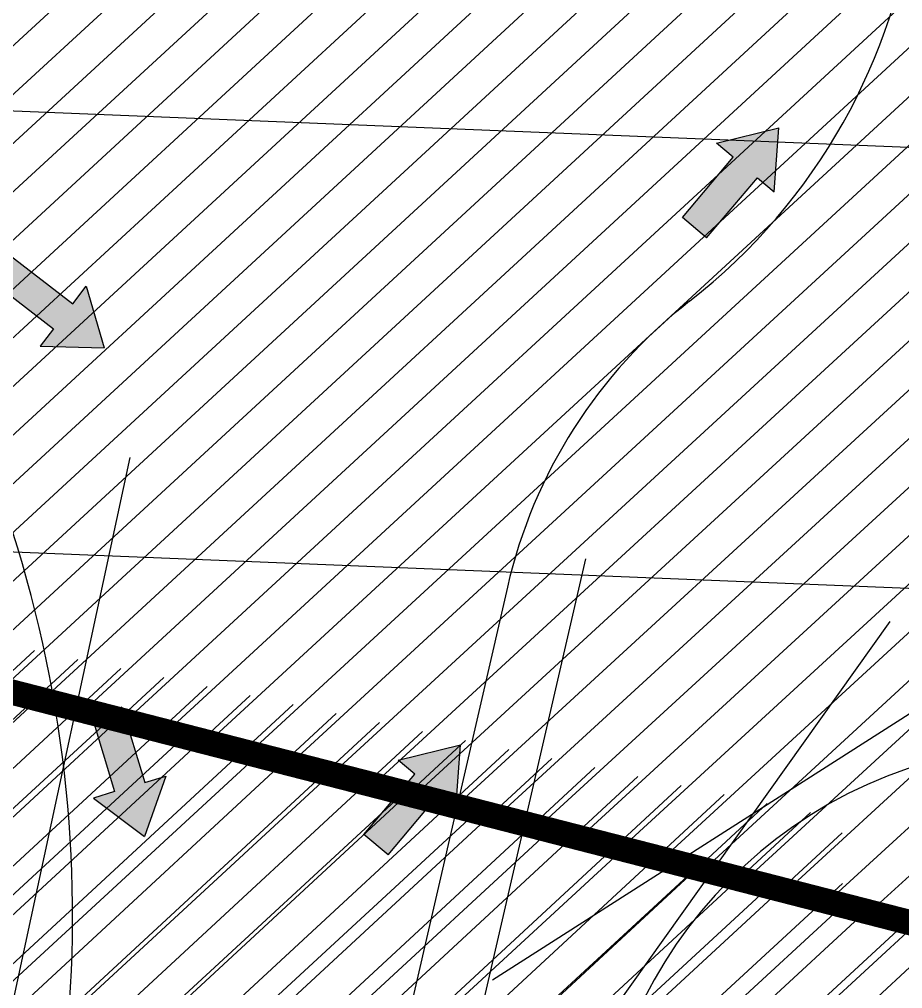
# Model space of a CAD drawing. Extents: x -678889171 to 586587, y -792238163 to 335485.
# Drawn here: x -678751703 to -678734278, y -792149565 to -792130438 of the extents above; entities that cross this region are included whole.
import ezdxf
from ezdxf.enums import TextEntityAlignment as Align

# ---------------------------------------------------------------- set-up
doc = ezdxf.new("R2010")
doc.units = 0
doc.header["$MEASUREMENT"] = 0
for name, color, linetype in [('A-ANNO-LEGN', 252, 'Continuous'), ('A-FLOR-PATT', 252, 'Continuous'), ('A-SITE-PATT', 252, 'Continuous'), ('A-WALL', 252, 'Continuous')]:
    doc.layers.add(name, color=color, linetype=linetype)
for name, color, linetype, lineweight in [('BASEMENT3 LAYOUT$0$A-TABL-TEXT', 252, 'Continuous', 30), ('BASEMENT3 LAYOUT$0$HATCH5', 252, 'Continuous', 15), ('BASEMENT3 LAYOUT$0$TEXT6', 252, 'Continuous', 0)]:
    doc.layers.add(name, color=color, linetype=linetype, lineweight=lineweight)
doc.styles.add('Ground floor Towers$0$$Bas01-Rname$0$EN-SC', font='swissc.ttf')
doc.styles.add('Ground floor Towers$0$$Bas01-Rname$0$EN-SCL', font='swisscl.ttf')
doc.styles.add('Ground floor Towers$0$04-Ground Floor$0$V2-lower ground$0$LEVEL  FOR LICENSE LOWER GR$0$$LG- LEVEL$0$AR-SR', font='sarb.shx')

# ---------------------------------------------------------------- blocks, each defined once
blk = doc.blocks.new('A$C61C61320')
at = {"layer": 'BASEMENT3 LAYOUT$0$HATCH5'}
h = blk.add_hatch(dxfattribs=at)
h.set_pattern_fill('JIS_WOOD', color=256, scale=1000, style=0)
h.set_pattern_definition([(45, (-845680.2949388556, -470481.0696760565), (-499.9999991609842, 499.9999991609843), [])])
h.paths.add_polyline_path([(12440.74077330553, -169431.9252005816), (13408.27617370361, -243253.7315873399), (7111.185080291936, -248399.4795461658), (-61957.46107163071, -237877.8060760189), (-55832.26724016038, -200866.3395951205), (-20860.02674167091, -206712.4958959252), (-20783.43353955913, -208437.764712235), (-16504.6553898881, -208719.7022090854), (-18718.17453308101, -208569.0044804074), (-18168.17453308101, -169431.9252005816)])
at = {"layer": 'BASEMENT3 LAYOUT$0$TEXT6'}
h = blk.add_hatch(dxfattribs=at)
h.set_pattern_fill('JIS_WOOD', color=256, scale=1000, style=0)
h.set_pattern_definition([(45, (-843775.3736575155, -469599.9160835323), (-499.9999991609842, 499.9999991609843), [])])
h.paths.add_polyline_path([(-48073.17453308101, -174366.9252005816), (-52827.70401773683, -137283.3745918828), (-21470.42890679266, -134427.2130430685), (-18376.25980977295, -161775.8762387046), (-18368.17453308101, -175467.8413407506), (-18518.17453308101, -176466.9552695606), (-18518.17453308101, -178386.9252005816), (-18368.17453308101, -183011.1167942794), (-18362.29752682254, -198446.5368052525), (-18168.17453308101, -202281.2411916029), (-18360.0892563893, -208926.9252005816), (-21225.79736915685, -208049.6763489796), (-45692.61271465314, -203035.1575495943), (-55544.17996463575, -201566.2036034855), (-64372.75623362488, -200382.3687026045), (-73244.07786642597, -199325.5838570178), (-82129.48166527948, -198394.9150768394), (-90383.39706973708, -197394.4851778569), (-93352.28011348587, -194591.9241360954), (-93352.28011348587, -177285.8004086108), (-93172.93907456682, -174906.1366184817), (-50378.17453308101, -174866.9252005816)])
at = {"layer": 'BASEMENT3 LAYOUT$0$A-TABL-TEXT', "const_width": 500}
blk.add_lwpolyline([(-56966.22835785337, -200670.9829151711), (-18360.08925638907, -208926.9252005816), (-18332.99945281609, -204205.2346486701)], dxfattribs=at)
blk = doc.blocks.new('2')
at = {"layer": 'BASEMENT3 LAYOUT$0$A-TABL-TEXT', "const_width": 500}
blk.add_lwpolyline([(60954.62794373999, 31526.37778946021), (99560.7670452043, 23270.4355040497), (99587.85684877727, 27992.12605596127)], dxfattribs=at)
blk = doc.blocks.new('GR')
at = {"layer": 'A-FLOR-PATT'}
h = blk.add_hatch(color=256, dxfattribs=at)
h.dxf.hatch_style = 1
h.paths.add_polyline_path([(63940.55771230161, 53879.49455265701), (64283.46236026287, 53612.56392915547), (63328.51151700318, 52385.81415277719), (63819.6261369437, 52003.51098918915), (64774.57698017359, 53230.26076556742), (65117.48162810504, 52963.33014205098), (65156.5002142638, 54227.4869453609)])
h = blk.add_hatch(color=256, dxfattribs=at)
h.dxf.hatch_style = 1
h.paths.add_polyline_path([(51629.30421318114, 50551.76095305383), (51378.45294085145, 50196.92409684509), (50109.01539723575, 51094.35066750646), (49749.74138906598, 50586.14650984108), (51019.17893269658, 49688.71993920207), (50768.32766033709, 49333.88308301568), (52032.93987742066, 49353.13961000741)])
h = blk.add_hatch(color=256, dxfattribs=at)
h.dxf.hatch_style = 1
h.paths.add_polyline_path([(52184.2750335224, 40466.6994343996), (52594.81635241583, 40609.14725235105), (52085.20579477772, 42077.86887559295), (52673.19095331803, 42281.8853752017), (53182.80151094124, 40813.16375201941), (53593.34282980487, 40955.61157000065), (53223.66460743919, 39746.08567720652)])
h = blk.add_hatch(color=256, dxfattribs=at)
h.dxf.hatch_style = 1
h.paths.add_polyline_path([(58157.47837391496, 41459.27580043674), (58500.38302187622, 41192.3451769352), (57545.43217861652, 39965.59540055692), (58036.54679855704, 39583.29223696887), (58991.49764178693, 40810.04201334715), (59334.40228971839, 40543.11138983071), (59373.42087587714, 41807.26819314063)])
for p, q in [((63940.55771230161, 53879.49455265701), (65156.5002142638, 54227.4869453609)), ((65117.48162810504, 52963.33014205098), (65156.5002142638, 54227.4869453609)), ((-13480, 53955), (113465, 53955)), ((64283.46236026287, 53612.56392915547), (63940.55771230161, 53879.49455265701)), ((63328.51151700318, 52385.81415277719), (64283.46236026287, 53612.56392915547)), ((63819.6261369437, 52003.51098918915), (64774.57698017359, 53230.26076556742)), ((64774.57698017359, 53230.26076556742), (65117.48162810504, 52963.33014205098)), ((63819.6261369437, 52003.51098918915), (63328.51151700318, 52385.81415277719)), ((50109.01539723575, 51094.35066752136), (51378.45294085145, 50196.92409684509)), ((49749.74138906598, 50586.14650984108), (51019.17893269658, 49688.71993920952)), ((51378.45294085145, 50196.92409684509), (51629.30421318114, 50551.76095306128)), ((51629.30421318114, 50551.76095306128), (52032.93987742066, 49353.13960999995)), ((51019.17893269658, 49688.71993920952), (50768.32766033709, 49333.88308302313)), ((50768.32766033709, 49333.88308302313), (52032.93987742066, 49353.13960999995)), ((52630, 47210), (44876.50038065379, 2398.554395115127)), ((61690, 45580), (53291.32627579832, 880.1335675914306)), ((-6630, 45255), (113465, 45255)), ((60174.8768082381, 44958.47702707417), (53618.54116322188, 10043.8160864798)), ((67739.08981777703, 44587.53710892773), (60176.1140764683, 32991.1369821739)), ((60197.18852260239, 37199.31011600157), (70293.51381693108, 44244.55743646622)), ((52673.19095331803, 42281.8853752017), (52085.20579477772, 42077.86887559295)), ((52673.19095331803, 42281.8853752017), (53182.80151094124, 40813.16375201941)), ((52085.20579477772, 42077.86887559295), (52594.81635241583, 40609.14725235105)), ((58157.47837391496, 41459.27580043674), (59373.42087587714, 41807.26819314063)), ((59334.40228971839, 40543.11138983071), (59373.42087587714, 41807.26819314063)), ((58500.38302187622, 41192.3451769352), (58157.47837391496, 41459.27580043674)), ((57545.43217861652, 39965.59540055692), (58500.38302187622, 41192.3451769352)), ((53182.80151094124, 40813.16375201941), (53593.34282980487, 40955.61157000065)), ((53593.34282980487, 40955.61157000065), (53223.66460743919, 39746.08567720652)), ((58036.54679855704, 39583.29223696887), (58991.49764178693, 40810.04201334715)), ((58991.49764178693, 40810.04201334715), (59334.40228971839, 40543.11138983071)), ((52594.81635241583, 40609.14725235105), (52184.2750335224, 40466.6994343996)), ((52184.2750335224, 40466.6994343996), (53223.66460743919, 39746.08567720652)), ((58036.54679855704, 39583.29223696887), (57545.43217861652, 39965.59540055692))]:
    blk.add_line(p, q, dxfattribs=at)
for centre, radius, start, end in [((55899.86500333669, 59744.76705215924), 11806.41163141526, 310.2967878259491, 217.9791248124744), ((26887.76269349654, 37095.04615444064), 25000, 350.0950186999125, 37.97912481247447), ((70003.09676541376, 43112.91682123605), 10000, 130.2967878259491, 169.3647514632886), ((-55663.02808184421, -578856.4866396398), 623364.7764122983, 74.61102897088065, 88.715678869106), ((-55662.04957572921, -578844.685925062), 622702.9587305912, 74.61095202551606, 88.71574447441284), ((-55662.04957586701, -578844.6859266991), 623102.9587322307, 78.56113400306909, 85.23635335364345), ((71511.20228061688, 33193.46562571315), 9122.237182996983, 97.67106593890217, 182.4236182912162), ((-55662.04957586701, -578844.6859266991), 622952.9587322307, 78.5473468654781, 81.86173866457295)]:
    blk.add_arc(centre, radius, start, end, dxfattribs=at)
at = {"layer": 'A-FLOR-PATT', "style": 'Ground floor Towers$0$04-Ground Floor$0$V2-lower ground$0$LEVEL  FOR LICENSE LOWER GR$0$$LG- LEVEL$0$AR-SR', "flags": 12}
for tag, p in [('L', (30296.07288644527, 72859.53473235783)), ('P', (30237.50458115668, 72203.99769414036))]:
    blk.add_attdef(tag, text='', height=500, dxfattribs=at).set_placement(p, align=Align.RIGHT)
at = {"layer": 'A-FLOR-PATT'}
for tag, p, height, style in [('N', (85492.25876324323, 56633.4995742733), 250, 'Ground floor Towers$0$$Bas01-Rname$0$EN-SC'), ('N', (89389.48149106537, 56633.4995742733), 250, 'Ground floor Towers$0$$Bas01-Rname$0$EN-SC'), ('N', (94597.61363499537, 56633.4995742733), 250, 'Ground floor Towers$0$$Bas01-Rname$0$EN-SC'), ('AN', (85922.66280553787, 56313.08159666645), 200, 'Ground floor Towers$0$$Bas01-Rname$0$EN-SCL'), ('AN', (89819.88553336001, 56313.08159666645), 200, 'Ground floor Towers$0$$Bas01-Rname$0$EN-SCL'), ('AN', (95028.01767729002, 56313.08159666645), 200, 'Ground floor Towers$0$$Bas01-Rname$0$EN-SCL'), ('SN', (85299.47460008037, 56025.08594095582), 200, 'Ground floor Towers$0$$Bas01-Rname$0$EN-SCL'), ('F', (85927.04975899268, 56008.67972904726), 200, 'Ground floor Towers$0$$Bas01-Rname$0$EN-SCL'), ('SN', (89196.69732790251, 56025.08594095582), 200, 'Ground floor Towers$0$$Bas01-Rname$0$EN-SCL'), ('F', (89824.27248681482, 56008.67972904726), 200, 'Ground floor Towers$0$$Bas01-Rname$0$EN-SCL'), ('SN', (94404.82947183252, 56025.08594095582), 200, 'Ground floor Towers$0$$Bas01-Rname$0$EN-SCL'), ('F', (95032.40463074483, 56008.67972904726), 200, 'Ground floor Towers$0$$Bas01-Rname$0$EN-SCL')]:
    blk.add_attdef(tag, p, '', height=height, dxfattribs=dict(at, style=style))
at = {"layer": 'A-FLOR-PATT', "style": 'Ground floor Towers$0$$Bas01-Rname$0$EN-SCL', "width": 0.8}
for p in [(85305.16036184286, 56295.1433535593), (89202.383089665, 56295.1433535593), (94410.51523359501, 56295.1433535593)]:
    blk.add_attdef('FN', p, '', height=250, dxfattribs=at)

msp = doc.modelspace()

# ---------------------------------------------------------------- block references
at = {"layer": 'A-SITE-PATT', "rotation": 357.6731745000001}
for name, p in [('2', (-678833487.1858103, -792167746.3685482, -212772)), ('A$C61C61320', (-678706236.4347705, -791940527.995869, -212772))]:
    msp.add_blockref(name, p, dxfattribs=at)

# ---------------------------------------------------------------- next in the draw order: block references
at = {"layer": 'A-WALL', "rotation": 357.6731745000001}
msp.add_blockref('GR', (-678804025.0995113, -792184118.4910543, -212772), dxfattribs=at)

# ---------------------------------------------------------------- next in the draw order: hatches: boundary and pattern name
at = {"layer": 'A-ANNO-LEGN'}
h = msp.add_hatch(dxfattribs=at)
h.set_pattern_fill('ANSI31', color=256, scale=10000, angle=-2.326825500000001)
h.set_pattern_definition([(42.6731745, (-679564563.7146958, -792179516.537627), (-847.2693918303064, 919.0400305032981), [])])
h.paths.add_polyline_path([(-678777672.8996642, -792179735.1176345), (-678770187.1392597, -792139007.139102), (-678733063.7379951, -792148537.2472874), (-678731444.0167841, -792108675.140868), (-678688692.2204224, -792110162.0728618), (-678692240.0211401, -792193145.4692618), (-678709626.0473782, -792200229.2193018), (-678779081.755804, -792187036.6399584)])

# ---------------------------------------------------------------- next in the draw order: linework, layer by layer
at = {"layer": 'A-ANNO-LEGN', "elevation": -212772}
msp.add_lwpolyline([(-678777672.8996642, -792179735.1176345), (-678770187.1392597, -792139007.139102), (-678733063.7379951, -792148537.2472874), (-678731444.0167841, -792108675.140868), (-678688692.2204224, -792110162.0728618), (-678692240.0211401, -792193145.4692618), (-678709626.0473782, -792200229.2193018), (-678779081.755804, -792187036.6399584)], close=True, dxfattribs=at)

doc.saveas('drawing.dxf')
